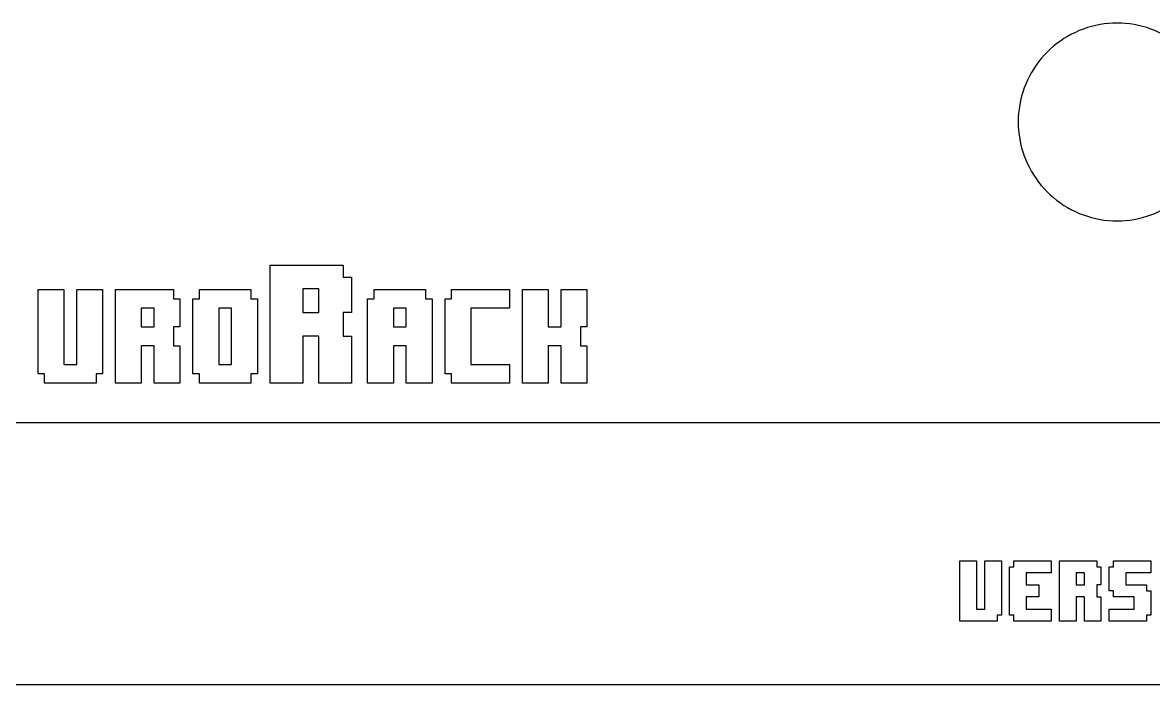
# Model space of a CAD drawing. Extents: x 3 to 110, y 3 to 131.
# Drawn here: x 54.24 to 90.41, y 2.74 to 23.91 of the extents above; entities that cross this region are included whole.
import ezdxf

# ---------------------------------------------------------------- set-up
doc = ezdxf.new("R2010")
doc.units = 0
doc.layers.add('engravings', color=7, linetype='CONTINUOUS')
doc.layers.add('Layer_1', color=7, linetype='CONTINUOUS')

msp = doc.modelspace()

# ---------------------------------------------------------------- linework, layer by layer
at = {"layer": 'engravings', "color": 1}
for p, q in [((62.166551, 12.368664), (62.166551, 16.142819)), ((62.166551, 16.142819), (64.499657, 16.142819)), ((64.499657, 16.142819), (64.499657, 15.765406)), ((64.499657, 15.765406), (64.758891, 15.765406)), ((64.758891, 15.765406), (64.758891, 14.633154)), ((54.73816, 12.669071), (54.73816, 15.372801)), ((54.73816, 15.372801), (55.563536, 15.372801)), ((55.563536, 15.372801), (55.563536, 12.969491)), ((55.976225, 12.969491), (55.976225, 15.372801)), ((55.976225, 15.372801), (56.801601, 15.372801)), ((56.801601, 15.372801), (56.801601, 12.669071)), ((57.214291, 12.368664), (57.214291, 15.372801)), ((57.214291, 15.372801), (59.071388, 15.372801)), ((59.071388, 15.372801), (59.071388, 15.072394)), ((59.896765, 15.072394), (59.896765, 15.372801)), ((59.896765, 15.372801), (61.547518, 15.372801)), ((61.547518, 15.372801), (61.547518, 15.072394)), ((63.721955, 15.387993), (63.203488, 15.387993)), ((63.203488, 15.387993), (63.203488, 14.633154)), ((63.721955, 14.633154), (63.721955, 15.387993)), ((65.483703, 15.072394), (65.483703, 15.372801)), ((65.483703, 15.372801), (67.134457, 15.372801)), ((67.134457, 15.372801), (67.134457, 15.072394)), ((67.959833, 15.072394), (67.959833, 15.372801)), ((67.959833, 15.372801), (69.816931, 15.372801)), ((69.816931, 15.372801), (69.816931, 14.771974)), ((70.22962, 12.368664), (70.22962, 15.372801)), ((70.22962, 15.372801), (71.054997, 15.372801)), ((71.054997, 15.372801), (71.054997, 14.171146)), ((71.467685, 14.171146), (71.467685, 15.372801)), ((71.467685, 15.372801), (72.293062, 15.372801)), ((72.293062, 15.372801), (72.293062, 14.171146)), ((59.071388, 15.072394), (59.277733, 15.072394)), ((59.277733, 15.072394), (59.277733, 14.171146)), ((59.69042, 12.669071), (59.69042, 15.072394)), ((59.69042, 15.072394), (59.896765, 15.072394)), ((61.547518, 15.072394), (61.753862, 15.072394)), ((61.753862, 15.072394), (61.753862, 12.669071)), ((65.277359, 12.368664), (65.277359, 15.072394)), ((65.277359, 15.072394), (65.483703, 15.072394)), ((67.134457, 15.072394), (67.340801, 15.072394)), ((67.340801, 15.072394), (67.340801, 12.368664)), ((67.753488, 12.669071), (67.753488, 15.072394)), ((67.753488, 15.072394), (67.959833, 15.072394)), ((58.452356, 14.771974), (58.039667, 14.771974)), ((58.039667, 14.771974), (58.039667, 14.171146)), ((58.452356, 14.171146), (58.452356, 14.771974)), ((60.928485, 14.771974), (60.515797, 14.771974)), ((60.515797, 14.771974), (60.515797, 12.969491)), ((60.928485, 12.969491), (60.928485, 14.771974)), ((63.203488, 14.633154), (63.721955, 14.633154)), ((64.758891, 14.633154), (64.499657, 14.633154)), ((64.499657, 14.633154), (64.499657, 13.878328)), ((66.515424, 14.771974), (66.102736, 14.771974)), ((66.102736, 14.771974), (66.102736, 14.171146)), ((66.515424, 14.171146), (66.515424, 14.771974)), ((69.816931, 14.771974), (68.578866, 14.771974)), ((68.578866, 14.771974), (68.578866, 12.969491)), ((58.039667, 14.171146), (58.452356, 14.171146)), ((59.277733, 14.171146), (59.071388, 14.171146)), ((59.071388, 14.171146), (59.071388, 13.570319)), ((66.102736, 14.171146), (66.515424, 14.171146)), ((71.054997, 14.171146), (71.467685, 14.171146)), ((72.293062, 14.171146), (72.086718, 14.171146)), ((72.086718, 14.171146), (72.086718, 13.570319)), ((63.721955, 13.878328), (63.203488, 13.878328)), ((63.203488, 13.878328), (63.203488, 12.368664)), ((63.721955, 12.368664), (63.721955, 13.878328)), ((64.499657, 13.878328), (64.758891, 13.878328)), ((64.758891, 13.878328), (64.758891, 12.368664)), ((58.452356, 13.570319), (58.039667, 13.570319)), ((58.039667, 13.570319), (58.039667, 12.368664)), ((58.452356, 12.368664), (58.452356, 13.570319)), ((59.071388, 13.570319), (59.277733, 13.570319)), ((59.277733, 13.570319), (59.277733, 12.368664)), ((66.515424, 13.570319), (66.102736, 13.570319)), ((66.102736, 13.570319), (66.102736, 12.368664)), ((66.515424, 12.368664), (66.515424, 13.570319)), ((71.467685, 13.570319), (71.054997, 13.570319)), ((71.054997, 13.570319), (71.054997, 12.368664)), ((71.467685, 12.368664), (71.467685, 13.570319)), ((72.086718, 13.570319), (72.293062, 13.570319)), ((72.293062, 13.570319), (72.293062, 12.368664)), ((54.944504, 12.669071), (54.73816, 12.669071)), ((54.944504, 12.368664), (54.944504, 12.669071)), ((55.563536, 12.969491), (55.976225, 12.969491)), ((56.801601, 12.669071), (56.595257, 12.669071)), ((56.595257, 12.669071), (56.595257, 12.368664)), ((59.896765, 12.669071), (59.69042, 12.669071)), ((59.896765, 12.368664), (59.896765, 12.669071)), ((60.515797, 12.969491), (60.928485, 12.969491)), ((61.753862, 12.669071), (61.547518, 12.669071)), ((61.547518, 12.669071), (61.547518, 12.368664)), ((67.959833, 12.669071), (67.753488, 12.669071)), ((67.959833, 12.368664), (67.959833, 12.669071)), ((68.578866, 12.969491), (69.816931, 12.969491)), ((69.816931, 12.969491), (69.816931, 12.368664)), ((56.595257, 12.368664), (54.944504, 12.368664)), ((58.039667, 12.368664), (57.214291, 12.368664)), ((59.277733, 12.368664), (58.452356, 12.368664)), ((61.547518, 12.368664), (59.896765, 12.368664)), ((63.203488, 12.368664), (62.166551, 12.368664)), ((64.758891, 12.368664), (63.721955, 12.368664)), ((66.102736, 12.368664), (65.277359, 12.368664)), ((67.340801, 12.368664), (66.515424, 12.368664)), ((69.816931, 12.368664), (67.959833, 12.368664)), ((71.054997, 12.368664), (70.22962, 12.368664)), ((72.293062, 12.368664), (71.467685, 12.368664)), ((110.349336, 11.098583), (3.033407, 11.098583)), ((84.21826, 6.69163), (84.749493, 6.69163)), ((84.21826, 4.758399), (84.21826, 6.69163)), ((84.749493, 6.69163), (84.749493, 5.144955)), ((85.015111, 5.144955), (85.015111, 6.69163)), ((85.015111, 6.69163), (85.546344, 6.69163)), ((85.546344, 6.69163), (85.546344, 4.951677)), ((85.944254, 6.69163), (87.13953, 6.69163)), ((85.944254, 6.498352), (85.944254, 6.69163)), ((87.13953, 6.69163), (87.13953, 6.305073)), ((87.405145, 6.69163), (88.599906, 6.69163)), ((87.405145, 4.758399), (87.405145, 6.69163)), ((88.599906, 6.69163), (88.599906, 6.498352)), ((89.131139, 6.69163), (90.325899, 6.69163)), ((89.131139, 6.498352), (89.131139, 6.69163)), ((90.325899, 6.69163), (90.325899, 6.305073)), ((85.811446, 4.951677), (85.811446, 6.498352)), ((85.811446, 6.498352), (85.944254, 6.498352)), ((87.13953, 6.305073), (86.342679, 6.305073)), ((86.342679, 6.305073), (86.342679, 5.918544)), ((87.935863, 6.305073), (87.935863, 5.918544)), ((88.20148, 6.305073), (87.935863, 6.305073)), ((88.20148, 5.918544), (88.20148, 6.305073)), ((88.599906, 6.498352), (88.732713, 6.498352)), ((88.732713, 6.498352), (88.732713, 5.918544)), ((88.998331, 5.725266), (88.998331, 6.498352)), ((88.998331, 6.498352), (89.131139, 6.498352)), ((90.325899, 6.305073), (89.529564, 6.305073)), ((89.529564, 6.305073), (89.529564, 5.918544)), ((86.342679, 5.918544), (86.741105, 5.918544)), ((86.741105, 5.918544), (86.741105, 5.531485)), ((87.935863, 5.918544), (88.20148, 5.918544)), ((88.732713, 5.918544), (88.599906, 5.918544)), ((88.599906, 5.918544), (88.599906, 5.531485)), ((89.529564, 5.918544), (90.193089, 5.918544)), ((90.193089, 5.918544), (90.193089, 5.725266)), ((86.741105, 5.531485), (86.342679, 5.531485)), ((86.342679, 5.531485), (86.342679, 5.144955)), ((88.20148, 5.531485), (87.935863, 5.531485)), ((87.935863, 5.531485), (87.935863, 4.758399)), ((88.20148, 4.758399), (88.20148, 5.531485)), ((88.599906, 5.531485), (88.732713, 5.531485)), ((88.732713, 5.531485), (88.732713, 4.758399)), ((89.131139, 5.725266), (88.998331, 5.725266)), ((89.131139, 5.531485), (89.131139, 5.725266)), ((89.795182, 5.531485), (89.131139, 5.531485)), ((89.795182, 5.144955), (89.795182, 5.531485)), ((90.193089, 5.725266), (90.325899, 5.725266)), ((90.325899, 5.725266), (90.325899, 4.951677)), ((84.749493, 5.144955), (85.015111, 5.144955)), ((86.342679, 5.144955), (87.13953, 5.144955)), ((87.13953, 5.144955), (87.13953, 4.758399)), ((88.998331, 4.758399), (88.998331, 5.144955)), ((88.998331, 5.144955), (89.795182, 5.144955)), ((85.413537, 4.758399), (84.21826, 4.758399)), ((85.546344, 4.951677), (85.413537, 4.951677)), ((85.413537, 4.951677), (85.413537, 4.758399)), ((85.944254, 4.951677), (85.811446, 4.951677)), ((85.944254, 4.758399), (85.944254, 4.951677)), ((87.13953, 4.758399), (85.944254, 4.758399)), ((87.935863, 4.758399), (87.405145, 4.758399)), ((88.732713, 4.758399), (88.20148, 4.758399)), ((90.193089, 4.758399), (88.998331, 4.758399)), ((90.325899, 4.951677), (90.193089, 4.951677)), ((90.193089, 4.951677), (90.193089, 4.758399)), ((3.033407, 2.735289), (110.349336, 2.735289))]:
    msp.add_line(p, q, dxfattribs=at)
at = {"layer": 'Layer_1', "color": 7}
msp.add_line((3.03694, 2.73543), (110.34917, 2.73543), dxfattribs=at)
msp.add_open_spline([(92.411032, 20.72713), (92.373242, 20.357337), (92.298201, 19.623043), (91.716011, 18.652663), (90.863586, 17.93121), (89.808017, 17.548576), (88.68794, 17.548576), (87.633851, 17.93121), (86.775522, 18.652663), (86.215265, 19.623043), (86.019651, 20.72713), (86.215265, 21.831217), (86.775522, 22.801597), (87.633851, 23.52305), (88.68794, 23.905684), (89.808017, 23.905684), (90.863586, 23.52305), (91.716011, 22.801597), (92.298201, 21.831217), (92.373242, 21.096923), (92.411032, 20.72713)], degree=3, knots=[0, 0, 0, 0, 1.10375, 2.191703, 3.295453, 4.399203, 5.487156, 6.590906, 7.694656, 8.78261, 9.886359, 10.990109, 12.078063, 13.181812, 14.285562, 15.373516, 16.477266, 17.581015, 18.668969, 19.772719, 19.772719, 19.772719, 19.772719], dxfattribs=at)

doc.saveas('drawing.dxf')
